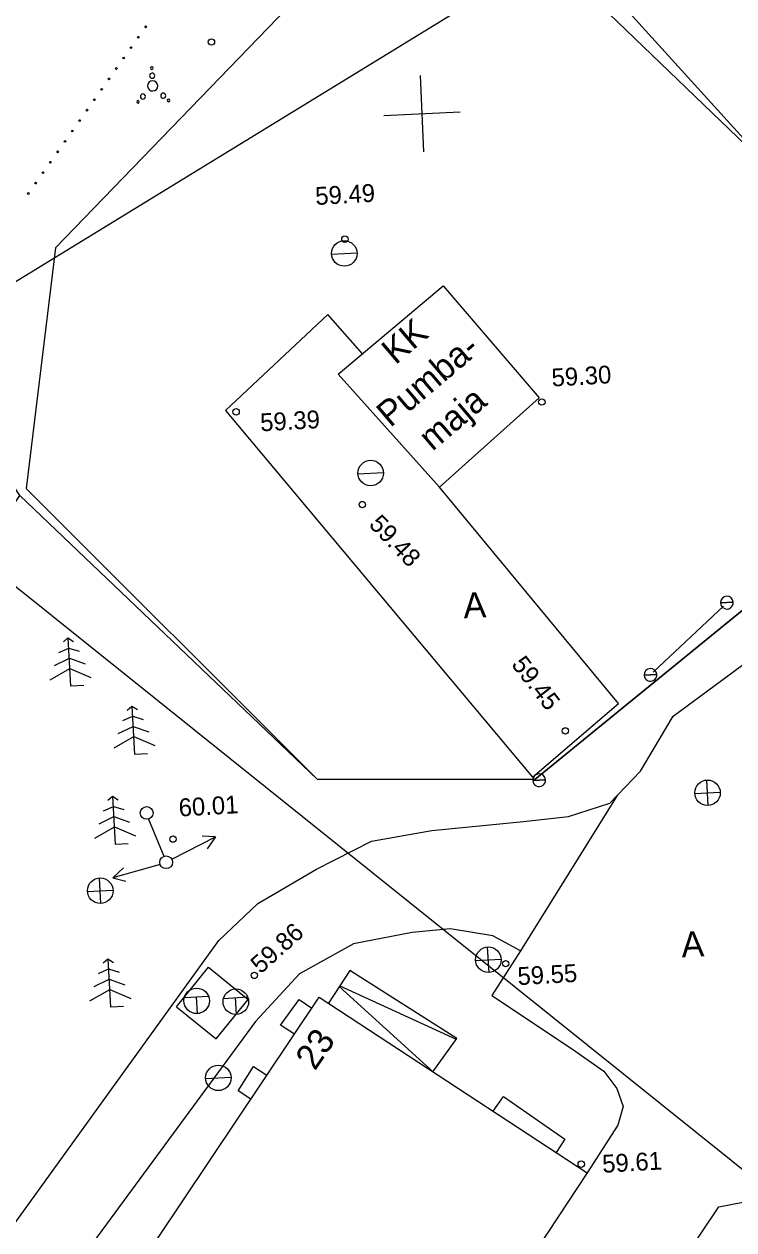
# Model space of a CAD drawing. Extents: x 641437 to 641812, y 6456733 to 6457073.
# Drawn here: x 641530.8 to 641558.63, y 6456925.92 to 6456973.24 of the extents above; entities that cross this region are included whole.
import ezdxf

# ---------------------------------------------------------------- set-up
doc = ezdxf.new("R2010")
doc.units = 0
for name, color, linetype in [('Level 1', 7, 'Continuous'), ('Level 10', 7, 'Continuous'), ('Level 11', 7, 'Continuous'), ('Level 12', 7, 'Continuous'), ('Level 13', 7, 'Continuous'), ('Level 14', 7, 'Continuous'), ('Level 15', 7, 'Continuous'), ('Level 16', 7, 'Continuous'), ('Level 17', 7, 'Continuous'), ('Level 18', 7, 'Continuous'), ('Level 21', 7, 'Continuous'), ('Level 22', 7, 'Continuous'), ('Level 23', 7, 'Continuous'), ('Level 28', 7, 'Continuous'), ('Level 29', 7, 'Continuous'), ('Level 30', 7, 'Continuous'), ('Level 4', 7, 'Continuous'), ('Level 40', 7, 'Continuous'), ('Level 5', 7, 'Continuous'), ('Level 6', 7, 'Continuous'), ('Level 63', 7, 'Continuous'), ('Level 7', 7, 'Continuous'), ('Level 8', 7, 'Continuous')]:
    doc.layers.add(name, color=color, linetype=linetype)

# ---------------------------------------------------------------- blocks, each defined once
blk = doc.blocks.new('AAP2')
at = {"layer": 'Level 6'}
blk.add_circle((0, 0), 34.5, dxfattribs=at)
blk = doc.blocks.new('BV0')
at = {"layer": 'Level 7'}
for centre, radius, start, end in [((2, 389), 100, 90, 270), ((2, 689), 50, 90, 270), ((2, 689), 50, 270, 90), ((2, 389), 100, 270, 90), ((2, -11), 200, 90, 270), ((2, -11), 200, 270, 90), ((-398, -411), 100, 90, 270), ((-398, -411), 100, 270, 90), ((402, -411), 100, 90, 270), ((402, -411), 100, 270, 90), ((-598, -611), 50, 90, 270), ((-598, -611), 50, 270, 90), ((602, -611), 50, 90, 270), ((602, -611), 50, 270, 90)]:
    blk.add_arc(centre, radius, start, end, dxfattribs=at)
blk = doc.blocks.new('OV2')
at = {"layer": 'Level 22'}
blk.add_line((-500, 0), (500, 0), dxfattribs=at)
blk.add_circle((0, 0), 500, dxfattribs=at)
blk = doc.blocks.new('BD2')
at = {"layer": 'Level 7'}
for points in [[(-200, 1750), (-10, 1900), (200, 1750)], [(500, 0), (0, 0), (0, 1900)], [(-400, 1350), (0, 1500), (400, 1350)], [(-600, 850), (0, 1100), (600, 850)], [(-800, 300), (0, 700), (800, 300)]]:
    blk.add_lwpolyline(points, dxfattribs=at)
blk = doc.blocks.new('NOOL3')
at = {"layer": 'Level 11'}
for p, q in [((0, 0), (1924.78, -0.19)), ((1924.78, -0.19), (1467.36, 264.49)), ((1924.78, -0.19), (1419.83, -264.81))]:
    blk.add_line(p, q, dxfattribs=at)
blk = doc.blocks.new('PP3')
at = {"layer": 'Level 11'}
blk.add_circle((0, 0), 250, dxfattribs=at)
blk = doc.blocks.new('PM5')
at = {"layer": 'Level 11'}
for p, q in [((0, 0), (-250, 0)), ((-250, 0), (0, 0)), ((250, 0), (0, 0)), ((0, 0), (250, 0))]:
    blk.add_line(p, q, dxfattribs=at)
for start, end in [(0, 180), (180, 0)]:
    blk.add_arc((0, 0), 250, start, end, dxfattribs=at)
blk = doc.blocks.new('OT')
at = {"layer": 'Level 29'}
for p, q in [((-474.4, 157.95), (472.65, 163.11)), ((0, -500), (0, 160.54))]:
    blk.add_line(p, q, dxfattribs=at)
blk.add_circle((0, 0), 500, dxfattribs=at)
blk = doc.blocks.new('OK3')
at = {"layer": 'Level 13'}
for p, q in [((0, -500), (0, 500)), ((-500, 0), (500, 0)), ((-500, 0), (-500, 0)), ((-500, 0), (-500, 0))]:
    blk.add_line(p, q, dxfattribs=at)
blk.add_circle((0, 0), 500, dxfattribs=at)
blk = doc.blocks.new('RIST')
at = {"layer": 'Level 17'}
for p, q in [((0, 1500), (0, -1500)), ((-1500, 0), (1500, 0))]:
    blk.add_line(p, q, dxfattribs=at)
blk = doc.blocks.new('AAP3')
at = {"layer": 'Level 6'}
blk.add_circle((0, 0), 34.5, dxfattribs=at)
blk = doc.blocks.new('BV1')
at = {"layer": 'Level 7'}
for centre, radius, start, end in [((2, 389), 100, 90, 270), ((2, 689), 50, 90, 270), ((2, 689), 50, 270, 90), ((2, 389), 100, 270, 90), ((2, -11), 200, 90, 270), ((2, -11), 200, 270, 90), ((-398, -411), 100, 90, 270), ((-398, -411), 100, 270, 90), ((402, -411), 100, 90, 270), ((402, -411), 100, 270, 90), ((-598, -611), 50, 90, 270), ((-598, -611), 50, 270, 90), ((602, -611), 50, 90, 270), ((602, -611), 50, 270, 90)]:
    blk.add_arc(centre, radius, start, end, dxfattribs=at)
blk = doc.blocks.new('OV3')
at = {"layer": 'Level 16'}
blk.add_line((-500, 0), (500, 0), dxfattribs=at)
blk.add_circle((0, 0), 500, dxfattribs=at)
blk = doc.blocks.new('BD3')
at = {"layer": 'Level 7'}
for points in [[(-200, 1750), (-10, 1900), (200, 1750)], [(500, 0), (0, 0), (0, 1900)], [(-400, 1350), (0, 1500), (400, 1350)], [(-600, 850), (0, 1100), (600, 850)], [(-800, 300), (0, 700), (800, 300)]]:
    blk.add_lwpolyline(points, dxfattribs=at)
blk = doc.blocks.new('NOOL4')
at = {"layer": 'Level 12'}
for p, q in [((0, 0), (1924.77, -0.19)), ((1924.77, -0.19), (1467.37, 264.49)), ((1924.77, -0.19), (1419.83, -264.81))]:
    blk.add_line(p, q, dxfattribs=at)
blk = doc.blocks.new('PP4')
at = {"layer": 'Level 12'}
blk.add_circle((0, 0), 250, dxfattribs=at)
blk = doc.blocks.new('PM6')
at = {"layer": 'Level 12'}
for p, q in [((0, 0), (-250, 0)), ((-250, 0), (0, 0)), ((250, 0), (0, 0)), ((0, 0), (250, 0))]:
    blk.add_line(p, q, dxfattribs=at)
for start, end in [(0, 180), (180, 0)]:
    blk.add_arc((0, 0), 250, start, end, dxfattribs=at)
blk = doc.blocks.new('OT0')
at = {"layer": 'Level 28'}
for p, q in [((-474.4, 157.95), (472.65, 163.11)), ((0, -500), (0, 160.54))]:
    blk.add_line(p, q, dxfattribs=at)
blk.add_circle((0, 0), 500, dxfattribs=at)
blk = doc.blocks.new('OK4')
at = {"layer": 'Level 15'}
for p, q in [((0, -500), (0, 500)), ((-500, 0), (500, 0)), ((-500, 0), (-500, 0)), ((-500, 0), (-500, 0))]:
    blk.add_line(p, q, dxfattribs=at)
blk.add_circle((0, 0), 500, dxfattribs=at)
blk = doc.blocks.new('RIST1')
at = {"layer": 'Level 14'}
for p, q in [((0, 1500), (0, -1500)), ((-1500, 0), (1500, 0))]:
    blk.add_line(p, q, dxfattribs=at)

msp = doc.modelspace()

# ---------------------------------------------------------------- linework, layer by layer
at = {"layer": 'Level 1'}
for p, q in [((641543.187, 6456935.506), (641547.743, 6456933.406)), ((641543.161, 6456935.468), (641546.867, 6456932.104))]:
    msp.add_line(p, q, dxfattribs=at)
for points in [[(641546.833, 6456932.126), (641547.764, 6456933.436), (641543.574, 6456936.096), (641542.734, 6456934.816)], [(641541.398, 6456933.609), (641540.857, 6456933.96), (641541.583, 6456934.96), (641542.08, 6456934.627)], [(641539.692, 6456931.058), (641539.19, 6456931.377), (641539.792, 6456932.338), (641540.314, 6456931.989)], [(641549.189, 6456930.58), (641549.595, 6456931.161), (641552.007, 6456929.478), (641551.664, 6456928.955)]]:
    msp.add_lwpolyline(points, dxfattribs=at)
at = {"layer": 'Level 10'}
msp.add_lwpolyline([(641489.907, 6456893.118), (641529.023, 6456952.321), (641585.251, 6456907.226), (641571.225, 6456892.105), (641595.676, 6456874.933), (641609.172, 6456889.15), (641633.716, 6456870.551), (641591.769, 6456824.263)], close=True, dxfattribs=at)
at = {"layer": 'Level 11'}
msp.add_line((641535.679, 6456942.043), (641536.276, 6456940.582), dxfattribs=at)
at = {"layer": 'Level 12'}
msp.add_line((641535.679, 6456942.043), (641536.276, 6456940.582), dxfattribs=at)
msp.add_lwpolyline([(641489.907, 6456893.118), (641529.023, 6456952.321), (641585.251, 6456907.226), (641571.225, 6456892.105), (641595.676, 6456874.933), (641609.172, 6456889.15), (641633.716, 6456870.551), (641591.769, 6456824.263)], close=True, dxfattribs=at)
at = {"layer": 'Level 18'}
for p, q in [((641543.187, 6456935.506), (641547.743, 6456933.406)), ((641543.161, 6456935.468), (641546.867, 6456932.104))]:
    msp.add_line(p, q, dxfattribs=at)
for points in [[(641546.833, 6456932.126), (641547.764, 6456933.436), (641543.574, 6456936.096), (641542.734, 6456934.816)], [(641541.398, 6456933.609), (641540.857, 6456933.96), (641541.583, 6456934.96), (641542.08, 6456934.627)], [(641539.692, 6456931.058), (641539.19, 6456931.377), (641539.792, 6456932.338), (641540.314, 6456931.989)], [(641549.189, 6456930.58), (641549.595, 6456931.161), (641552.007, 6456929.478), (641551.664, 6456928.955)]]:
    msp.add_lwpolyline(points, dxfattribs=at)
at = {"layer": 'Level 21'}
for p, q in [((641536.777, 6456934.67), (641538.033, 6456936.226)), ((641538.033, 6456936.226), (641539.589, 6456934.97)), ((641536.777, 6456934.67), (641538.333, 6456933.414)), ((641538.333, 6456933.414), (641539.589, 6456934.97))]:
    msp.add_line(p, q, dxfattribs=at)
at = {"layer": 'Level 23'}
for p, q in [((641536.777, 6456934.67), (641538.033, 6456936.226)), ((641538.033, 6456936.226), (641539.589, 6456934.97)), ((641536.777, 6456934.67), (641538.333, 6456933.414)), ((641538.333, 6456933.414), (641539.589, 6456934.97))]:
    msp.add_line(p, q, dxfattribs=at)
at = {"layer": 'Level 30'}
for centre in [(641538.147, 6456972.537), (641543.379, 6456964.798), (641551.102, 6456958.41), (641539.113, 6456958.023), (641544.065, 6456954.383), (641552.025, 6456945.504), (641536.64, 6456941.257), (641549.684, 6456936.369), (641539.83, 6456935.909), (641552.646, 6456928.502)]:
    msp.add_circle(centre, 0.125, dxfattribs=at)
at = {"layer": 'Level 4'}
msp.add_line((641558.22, 6456950.396), (641555.469, 6456947.802), dxfattribs=at)
msp.add_lwpolyline([(641558.993, 6456951.054), (641563.868, 6456955.567), (641562.83, 6456964.9), (641551.714, 6456975.604), (641542.248, 6456975.056), (641532.028, 6456964.458), (641530.876, 6456955.01), (641542.291, 6456943.603), (641550.83, 6456943.594)], dxfattribs=at)
for centre in [(641538.147, 6456972.537), (641543.379, 6456964.798), (641551.102, 6456958.41), (641539.113, 6456958.023), (641544.065, 6456954.383), (641552.025, 6456945.504), (641536.64, 6456941.257), (641549.684, 6456936.369), (641539.83, 6456935.909), (641552.646, 6456928.502)]:
    msp.add_circle(centre, 0.125, dxfattribs=at)
at = {"layer": 'Level 40'}
for p, q in [((641542.291, 6456943.603), (641542.291, 6456943.603)), ((641550.83, 6456943.594), (641550.83, 6456943.594))]:
    msp.add_line(p, q, dxfattribs=at)
for points in [[(641573.002, 6456836.959), (641489.907, 6456893.118), (641529.023, 6456952.321), (641530.627, 6456954.735), (641542.291, 6456943.603), (641550.83, 6456943.594), (641568.639, 6456958.129), (641588.694, 6456976.522), (641606.445, 6456957.419), (641587.046, 6456939.345), (641623.442, 6456898.587), (641616.956, 6456892.341), (641609.172, 6456889.15), (641585.251, 6456907.226), (641571.225, 6456892.105), (641595.676, 6456874.933)], [(641568.639, 6456958.129), (641550.83, 6456943.594), (641542.291, 6456943.603), (641530.627, 6456954.735), (641526.661, 6456960.813), (641552.077, 6456976.404)]]:
    msp.add_lwpolyline(points, close=True, dxfattribs=at)
at = {"layer": 'Level 5'}
for points in [[(641529.685, 6456925.169), (641538.432, 6456937.274), (641539.969, 6456938.73), (641542.26, 6456940.073), (641544.421, 6456941.177), (641546.795, 6456941.592), (641550.387, 6456941.95), (641552.151, 6456942.143), (641553.772, 6456942.67), (641554.978, 6456943.921), (641556.257, 6456946.079), (641560.592, 6456949.28), (641569.896, 6456957.377), (641574.882, 6456961.905), (641577.717, 6456958.864)], [(641529.685, 6456925.169), (641538.432, 6456937.274), (641539.969, 6456938.73), (641542.26, 6456940.073), (641544.421, 6456941.177), (641546.795, 6456941.592), (641550.387, 6456941.95), (641552.151, 6456942.143), (641553.772, 6456942.67), (641554.978, 6456943.921), (641556.257, 6456946.079), (641560.592, 6456949.28), (641569.896, 6456957.377), (641574.882, 6456961.905), (641577.717, 6456958.864)], [(641544.066, 6456960.301), (641542.711, 6456961.843), (641538.7, 6456958.081), (641550.739, 6456943.682)], [(641544.066, 6456960.301), (641542.711, 6456961.843), (641538.7, 6456958.081), (641550.739, 6456943.682)], [(641550.739, 6456943.682), (641554.113, 6456946.578), (641547.085, 6456955.071)], [(641550.739, 6456943.682), (641554.113, 6456946.578), (641547.085, 6456955.071)], [(641554.06, 6456942.969), (641550.269, 6456936.871), (641549.177, 6456937.462), (641547.511, 6456937.742), (641546.024, 6456937.596), (641543.714, 6456937.154), (641541.6, 6456935.976), (641539.869, 6456934.104), (641533.698, 6456925.709), (641527.83, 6456917.566), (641526.836, 6456916.228), (641525.087, 6456914.756), (641523.835, 6456913.678), (641522.389, 6456911.54)], [(641554.06, 6456942.969), (641550.269, 6456936.871), (641549.177, 6456937.462), (641547.511, 6456937.742), (641546.024, 6456937.596), (641543.714, 6456937.154), (641541.6, 6456935.976), (641539.869, 6456934.104), (641533.698, 6456925.709), (641527.83, 6456917.566), (641526.836, 6456916.228), (641525.087, 6456914.756), (641523.835, 6456913.678), (641522.389, 6456911.54)], [(641550.269, 6456936.871), (641549.14, 6456935.123), (641552.306, 6456933.018), (641553.54, 6456932.157), (641554.044, 6456931.467), (641554.296, 6456930.762), (641554.083, 6456930.031), (641552.883, 6456928.156)], [(641550.269, 6456936.871), (641549.14, 6456935.123), (641552.306, 6456933.018), (641553.54, 6456932.157), (641554.044, 6456931.467), (641554.296, 6456930.762), (641554.083, 6456930.031), (641552.883, 6456928.156)], [(641549.957, 6456917.008), (641553.379, 6456919.966), (641553.995, 6456920.786), (641558.045, 6456926.824), (641559.452, 6456927.1), (641565.326, 6456922.553), (641568.511, 6456917.287), (641570.257, 6456912.088), (641565.886, 6456906.542), (641563.708, 6456905.586)], [(641549.957, 6456917.008), (641553.379, 6456919.966), (641553.995, 6456920.786), (641558.045, 6456926.824), (641559.452, 6456927.1), (641565.326, 6456922.553), (641568.511, 6456917.287), (641570.257, 6456912.088), (641565.886, 6456906.542), (641563.708, 6456905.586)]]:
    msp.add_lwpolyline(points, dxfattribs=at)
at = {"layer": 'Level 63'}
for points in [[(641543.12, 6456959.504), (641547.228, 6456962.966), (641550.993, 6456958.575), (641547.085, 6456955.071), (641543.12, 6456959.504)], [(641543.12, 6456959.504), (641547.228, 6456962.966), (641550.993, 6456958.575), (641547.085, 6456955.071), (641543.12, 6456959.504)], [(641525.315, 6456909.574), (641542.367, 6456935.057), (641552.883, 6456928.156), (641549.789, 6456923.486), (641548.411, 6456924.436), (641537.126, 6456907.889), (641528.189, 6456913.869)], [(641525.315, 6456909.574), (641542.367, 6456935.057), (641552.883, 6456928.156), (641549.789, 6456923.486), (641548.411, 6456924.436), (641537.126, 6456907.889), (641528.189, 6456913.869)]]:
    msp.add_lwpolyline(points, dxfattribs=at)
at = {"layer": 'Level 8'}
msp.add_line((641558.22, 6456950.396), (641555.469, 6456947.802), dxfattribs=at)
msp.add_lwpolyline([(641558.993, 6456951.054), (641563.868, 6456955.567), (641562.83, 6456964.9), (641551.714, 6456975.604), (641542.248, 6456975.056), (641532.028, 6456964.458), (641530.876, 6456955.01), (641542.291, 6456943.603), (641550.83, 6456943.594)], dxfattribs=at)

# ---------------------------------------------------------------- block references
at = {"layer": 'Level 1'}
for p, xscale, yscale, rotation in [((641543.356, 6456964.237), 0.0010012875307247426, 0.001001287530724743, 3.233969261592913), ((641544.393, 6456955.62), 0.0010012875307247426, 0.001001287530724743, 3.233969261592913), ((641538.418, 6456931.889), 0.0009998993786425455, 0.0009998993786425455, 2.563969261592903)]:
    msp.add_blockref('OV3', p, dxfattribs=dict(at, xscale=xscale, yscale=yscale, rotation=rotation))
at = {"layer": 'Level 11'}
for name, p, xscale, yscale, rotation in [('PM5', (641558.359, 6456950.536), 0.0010012875307247426, 0.001001287530724743, 3.233969261592913), ('PM5', (641555.363, 6456947.701), 0.0010012875307247426, 0.001001287530724743, 3.233969261592913), ('PM5', (641550.999, 6456943.568), 0.0010012875307247426, 0.001001287530724743, 3.233969261592913), ('PP3', (641535.608, 6456942.284), 0.0010012875307247426, 0.001001287530724743, 3.233969261592913), ('NOOL3', (641536.594, 6456940.464), 0.0010012875307247428, 0.0010012875307247426, 27.13527795973896), ('NOOL3', (641536.136, 6456940.264), 0.0010012875307247428, 0.0010012875307247428, -164.2315209920168), ('PP3', (641536.371, 6456940.35), 0.0010012875307247426, 0.001001287530724743, 3.233969261592913)]:
    msp.add_blockref(name, p, dxfattribs=dict(at, xscale=xscale, yscale=yscale, rotation=rotation))
at = {"layer": 'Level 12'}
for name, p, xscale, yscale, rotation in [('PM6', (641558.359, 6456950.536), 0.0010012875307247426, 0.001001287530724743, 3.233969261592913), ('PM6', (641555.363, 6456947.701), 0.0010012875307247426, 0.001001287530724743, 3.233969261592913), ('PM6', (641550.999, 6456943.568), 0.0010012875307247426, 0.001001287530724743, 3.233969261592913), ('PP4', (641535.608, 6456942.284), 0.0010012875307247426, 0.001001287530724743, 3.233969261592913), ('NOOL4', (641536.594, 6456940.464), 0.0010012875307247428, 0.0010012875307247426, 27.13527795973896), ('NOOL4', (641536.136, 6456940.264), 0.0010012875307247428, 0.0010012875307247428, -164.2315209920168), ('PP4', (641536.371, 6456940.35), 0.0010012875307247426, 0.001001287530724743, 3.233969261592913)]:
    msp.add_blockref(name, p, dxfattribs=dict(at, xscale=xscale, yscale=yscale, rotation=rotation))
at = {"layer": 'Level 13', "xscale": 0.0010012875307247426, "yscale": 0.001001287530724743, "rotation": 3.233969261592913}
for p in [(641557.6, 6456943.074), (641533.786, 6456939.231), (641549.006, 6456936.524)]:
    msp.add_blockref('OK3', p, dxfattribs=at)
at = {"layer": 'Level 14', "xscale": 0.0009998993786425455, "yscale": 0.0009998993786425455, "rotation": 2.563969261592903}
msp.add_blockref('RIST1', (641546.4, 6456969.724), dxfattribs=at)
msp.add_blockref('RIST1', (641546.4, 6456969.724), dxfattribs=at)
at = {"layer": 'Level 15', "xscale": 0.0010012875307247426, "yscale": 0.001001287530724743, "rotation": 3.233969261592913}
for p in [(641557.6, 6456943.074), (641533.786, 6456939.231), (641549.006, 6456936.524)]:
    msp.add_blockref('OK4', p, dxfattribs=at)
at = {"layer": 'Level 17', "xscale": 0.0009998993786425455, "yscale": 0.0009998993786425455, "rotation": 2.563969261592903}
msp.add_blockref('RIST', (641546.4, 6456969.724), dxfattribs=at)
msp.add_blockref('RIST', (641546.4, 6456969.724), dxfattribs=at)
at = {"layer": 'Level 22'}
for p, xscale, yscale, rotation in [((641543.356, 6456964.237), 0.0010012875307247426, 0.001001287530724743, 3.233969261592913), ((641544.393, 6456955.62), 0.0010012875307247426, 0.001001287530724743, 3.233969261592913), ((641538.418, 6456931.889), 0.0009998993786425455, 0.0009998993786425455, 2.563969261592903)]:
    msp.add_blockref('OV2', p, dxfattribs=dict(at, xscale=xscale, yscale=yscale, rotation=rotation))
at = {"layer": 'Level 28', "xscale": 0.0010012875307247426, "yscale": 0.001001287530724743, "rotation": 3.233969261592913}
for p in [(641537.568, 6456934.911), (641539.103, 6456934.876)]:
    msp.add_blockref('OT0', p, dxfattribs=at)
at = {"layer": 'Level 29', "xscale": 0.0010012875307247426, "yscale": 0.001001287530724743, "rotation": 3.233969261592913}
for p in [(641537.568, 6456934.911), (641539.103, 6456934.876)]:
    msp.add_blockref('OT', p, dxfattribs=at)
at = {"layer": 'Level 6', "xscale": 0.0009998993786425455, "yscale": 0.0009998993786425453, "rotation": -125.12367907357098}
for name, p in [('AAP2', (641535.567, 6456973.131)), ('AAP3', (641535.567, 6456973.131)), ('AAP2', (641535.28, 6456972.722)), ('AAP3', (641535.28, 6456972.722)), ('AAP2', (641534.705, 6456971.905)), ('AAP3', (641534.705, 6456971.905)), ('AAP2', (641534.992, 6456972.313)), ('AAP3', (641534.992, 6456972.313)), ('AAP2', (641534.417, 6456971.496)), ('AAP3', (641534.417, 6456971.496)), ('AAP2', (641534.129, 6456971.087)), ('AAP3', (641534.129, 6456971.087)), ('AAP2', (641533.842, 6456970.678)), ('AAP3', (641533.842, 6456970.678)), ('AAP2', (641533.554, 6456970.269)), ('AAP3', (641533.554, 6456970.269)), ('AAP2', (641533.266, 6456969.86)), ('AAP3', (641533.266, 6456969.86)), ('AAP2', (641532.691, 6456969.042)), ('AAP3', (641532.691, 6456969.042)), ('AAP2', (641532.979, 6456969.451)), ('AAP3', (641532.979, 6456969.451)), ('AAP2', (641532.403, 6456968.633)), ('AAP3', (641532.403, 6456968.633)), ('AAP2', (641532.116, 6456968.224)), ('AAP3', (641532.116, 6456968.224)), ('AAP2', (641531.828, 6456967.815)), ('AAP3', (641531.828, 6456967.815)), ('AAP2', (641531.54, 6456967.407)), ('AAP3', (641531.54, 6456967.407)), ('AAP2', (641531.253, 6456966.998)), ('AAP3', (641531.253, 6456966.998)), ('AAP2', (641530.965, 6456966.589)), ('AAP3', (641530.965, 6456966.589))]:
    msp.add_blockref(name, p, dxfattribs=at)
at = {"layer": 'Level 7'}
for name, p, xscale, yscale, rotation in [('BV0', (641535.837, 6456970.823), 0.0009998993786425455, 0.0009998993786425455, 2.563969261592903), ('BV1', (641535.837, 6456970.823), 0.0009998993786425455, 0.0009998993786425455, 2.563969261592903), ('BD2', (641532.638, 6456947.255), 0.0010012875307247426, 0.001001287530724743, 3.233969261592913), ('BD3', (641532.638, 6456947.255), 0.0010012875307247426, 0.001001287530724743, 3.233969261592913), ('BD2', (641535.142, 6456944.58), 0.0010012875307247426, 0.001001287530724743, 3.233969261592913), ('BD3', (641535.142, 6456944.58), 0.0010012875307247426, 0.001001287530724743, 3.233969261592913), ('BD2', (641534.386, 6456941.042), 0.0010012875307247426, 0.001001287530724743, 3.233969261592913), ('BD3', (641534.386, 6456941.042), 0.0010012875307247426, 0.001001287530724743, 3.233969261592913), ('BD2', (641534.199, 6456934.661), 0.0010012875307247426, 0.001001287530724743, 3.233969261592913), ('BD3', (641534.199, 6456934.661), 0.0010012875307247426, 0.001001287530724743, 3.233969261592913)]:
    msp.add_blockref(name, p, dxfattribs=dict(at, xscale=xscale, yscale=yscale, rotation=rotation))

# ---------------------------------------------------------------- texts
at = {"layer": 'Level 30'}
for s, rotation, p in [('59.49', 3.234, (641542.238, 6456966.138)), ('59.30', 3.234, (641551.503, 6456959.014)), ('59.39', 3.234, (641540.076, 6456957.255)), ('59.48', 313.6977, (641544.286, 6456953.574)), ('59.45', 307.6589, (641549.883, 6456948.1)), ('60.01', 3.234, (641536.88, 6456942.142)), ('59.86', 41.8765, (641540.075, 6456935.943)), ('59.55', 3.234, (641550.167, 6456935.526)), ('59.61', 3.234, (641553.489, 6456928.163))]:
    msp.add_text(s, height=0.7009, rotation=rotation, dxfattribs=at).set_placement(p)
at = {"layer": 'Level 4'}
for s, rotation, p in [('59.49', 3.234, (641542.238, 6456966.138)), ('59.30', 3.234, (641551.503, 6456959.014)), ('59.39', 3.234, (641540.076, 6456957.255)), ('59.48', 313.6977, (641544.286, 6456953.574)), ('59.45', 307.6589, (641549.883, 6456948.1)), ('60.01', 3.234, (641536.88, 6456942.142)), ('59.86', 41.8765, (641540.075, 6456935.943)), ('59.55', 3.234, (641550.167, 6456935.526)), ('59.61', 3.234, (641553.489, 6456928.163))]:
    msp.add_text(s, height=0.7009, rotation=rotation, dxfattribs=at).set_placement(p)
at = {"layer": 'Level 5'}
for p in [(641548.045, 6456949.922), (641548.045, 6456949.922), (641556.594, 6456936.617), (641556.594, 6456936.617)]:
    msp.add_text('A', height=1, rotation=2.564, dxfattribs=at).set_placement(p)
at = {"layer": 'Level 63'}
for s, rotation, p in [('KK', 40.3377, (641545.361, 6456959.842)), ('KK', 40.3377, (641545.361, 6456959.842)), ('Pumba-', 40.3377, (641545.161, 6456957.381)), ('Pumba-', 40.3377, (641545.161, 6456957.381)), ('maja', 40.3377, (641546.809, 6456956.453)), ('maja', 40.3377, (641546.809, 6456956.453)), ('23', 56.0778, (641542.206, 6456932.137)), ('23', 56.0778, (641542.206, 6456932.137))]:
    msp.add_text(s, height=0.9999, rotation=rotation, dxfattribs=at).set_placement(p)

doc.saveas('drawing.dxf')
